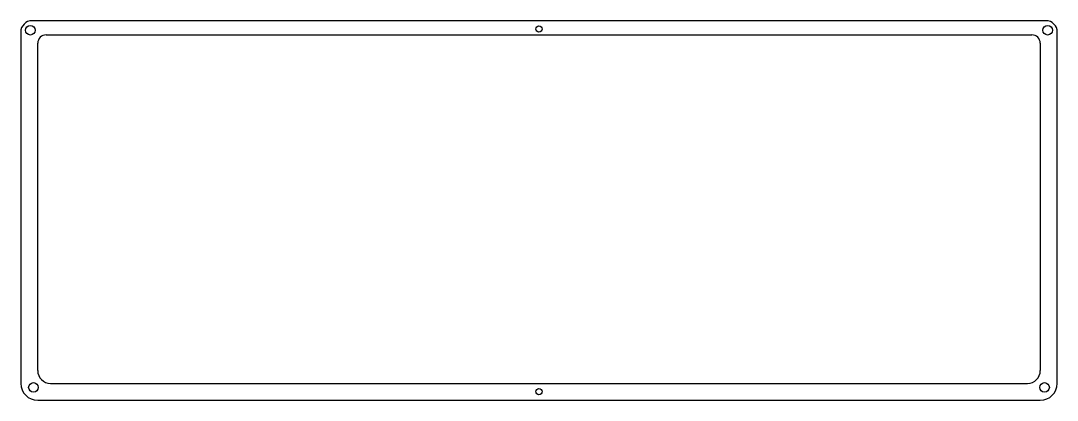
# Model space of a CAD drawing. Header units: millimetres. Extents: x -17 to 350, y -42 to 93.
import ezdxf

# ---------------------------------------------------------------- set-up
doc = ezdxf.new("R2010")
doc.units = ezdxf.units.MM
doc.layers.get('0').update_dxf_attribs({"linetype": 'CONTINUOUS'})

msp = doc.modelspace()

# ---------------------------------------------------------------- linework, layer by layer
for p, q in [((345.66, 92.73), (-12.57, 92.73)), ((-16.57, 88.73), (-16.57, -35.58)), ((349.66, -35.58), (349.66, 88.73)), ((-10.57, -31.08), (-10.57, 84.73)), ((-7.57, 87.73), (340.66, 87.73)), ((343.66, 84.73), (343.66, -31.08)), ((-6.07, -35.58), (339.16, -35.58)), ((-10.57, -41.58), (343.66, -41.58))]:
    msp.add_line(p, q)
for centre, radius in [((-13.16, 89.36), 1.7), ((166.54, 89.77), 1.1), ((346.25, 89.36), 1.7), ((-12.07, -37.03), 1.7), ((345.16, -37.03), 1.7), ((166.54, -38.53), 1.1)]:
    msp.add_circle(centre, radius)
for centre, radius, start, end in [((-12.57, 88.73), 4, 90, 180), ((345.66, 88.73), 4, 0, 90), ((-7.57, 84.73), 3, 90, 180), ((340.66, 84.73), 3, 0, 90), ((-6.07, -31.08), 4.5, 180, 270), ((339.16, -31.08), 4.5, 270, 360), ((-10.57, -35.58), 6, 180, 270), ((343.66, -35.58), 6, -90, 0)]:
    msp.add_arc(centre, radius, start, end)

doc.saveas('drawing.dxf')
